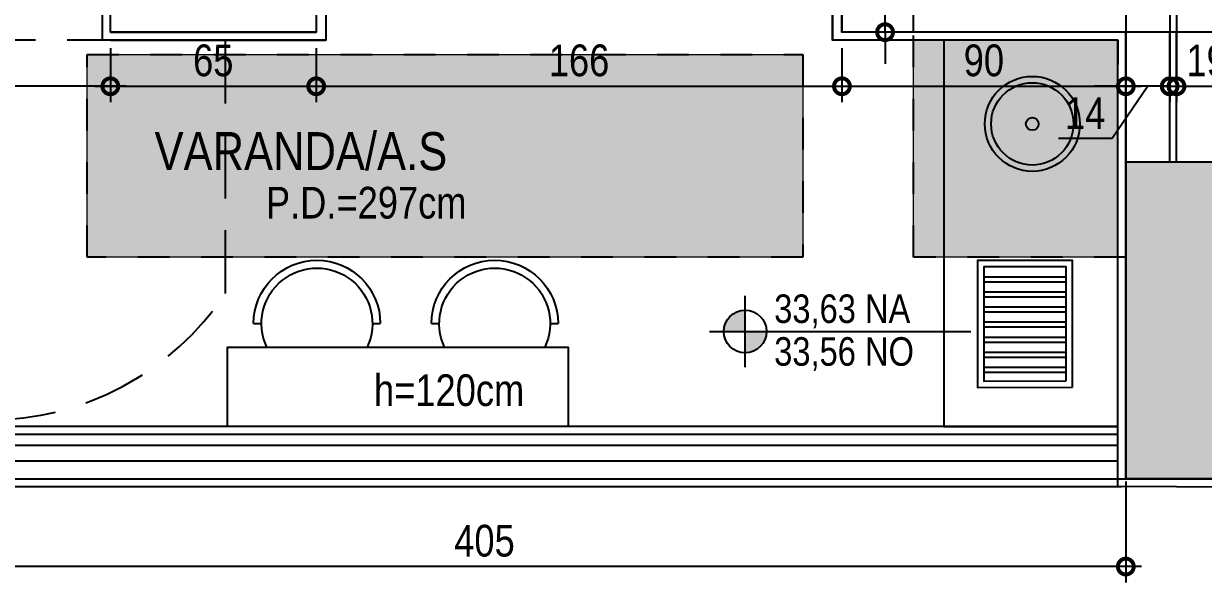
# Model space of a CAD drawing. Header units: metres. Extents: x -23 to 570, y -54 to 184.
# Drawn here: x -8.49 to -4.765, y -53.327 to -51.563 of the extents above; entities that cross this region are included whole.
import ezdxf
from ezdxf.enums import TextEntityAlignment as Align
from ezdxf.xclip import XClip

# ---------------------------------------------------------------- set-up
doc = ezdxf.new("R2010")
doc.units = ezdxf.units.M
doc.header["$XCLIPFRAME"] = 0
doc.header["$PDMODE"] = 35
doc.linetypes.add('DASHEDX2', pattern=[1.5, 1, -0.5])
doc.linetypes.add('PUC$0$DASHEDX2', pattern=[1.5, 1, -0.5])
for name, color, linetype in [('1', 232, 'DASHEDX2'), ('4', 2, 'Continuous'), ('ARQ-DIM', 2, 'Continuous'), ('ARQ-SIM', 1, 'Continuous'), ('ARQ-TXT', 2, 'Continuous'), ('PUC$0$ARQ-ALV ACAB', 4, 'Continuous'), ('PUC$0$ARQ-ALV OSSO', 5, 'Continuous'), ('PUC$0$ARQ-AUX', 7, 'Continuous'), ('PUC$0$ARQ-AUX2', 2, 'Continuous'), ('PUC$0$ARQ-MOB', 7, 'Continuous'), ('PUC$0$ARQ-PRJ', 7, 'PUC$0$DASHEDX2')]:
    doc.layers.add(name, color=color, linetype=linetype)
doc.layers.add('PUC$0$ARQ-FORRO', color=9, linetype='Continuous', lineweight=5)
doc.styles.add('Adesa', font='ARIALN.TTF')
doc.dimstyles.new('ADESA 1-0050', dxfattribs={"dimtxt": 0.1, "dimasz": 0.1, "dimexe": 0.05, "dimexo": 0.05, "dimgap": 0.03, "dimtad": 1, "dimdec": 1, "dimlfac": 100, "dimzin": 12, "dimtxsty": 'Adesa', "dimblk": 'DOTSMALL', "dimcen": 1, "dimdle": 0.05, "dimclrd": 1, "dimclre": 1, "dimclrt": 256, "dimazin": 3, "dimtm": 1e-09, "dimtfac": 1, "dimtdec": 1, "dimtmove": 1, "dimatfit": 0, "dimldrblk": 'DOTSMALL', "dimfxl": 0.8, "dimtvp": 2, "dimtolj": 1, "dimtzin": 0, "dimarcsym": 0})

# ---------------------------------------------------------------- blocks, each defined once
blk = doc.blocks.new('_DotSmall')
at = {"color": 0, "linetype": 'ByBlock', "const_width": 0.5}
blk.add_lwpolyline([(-0.0625, 0, 1), (0.0625, 0, 1)], format="xyb", close=True, dxfattribs=at)
blk = doc.blocks.new('*D715')
at = {"layer": 'ARQ-DIM', "color": 1, "lineweight": -2, "transparency": 16777216}
for p, q in [((-9.06, -52.98), (-9.06, -53.3273)), ((-5.01, -53.0088), (-5.01, -53.3273)), ((-4.96, -53.2773), (-9.11, -53.2773))]:
    blk.add_line(p, q, dxfattribs=at)
at = {"layer": 'Defpoints', "color": 0, "transparency": 16777216}
for p in [(-9.06, -52.93, 0), (-5.01, -52.9588, 0), (-9.06, -53.2773)]:
    blk.add_point(p, dxfattribs=at)
at = {"layer": 'ARQ-DIM', "color": 1, "lineweight": -2, "transparency": 16777216, "xscale": 0.1, "yscale": 0.1, "zscale": 0.1, "rotation": 180}
blk.add_blockref('_DotSmall', (-9.06, -53.2773), dxfattribs=at)
at = {"layer": 'ARQ-DIM', "color": 1, "lineweight": -2, "transparency": 16777216, "xscale": 0.1, "yscale": 0.1, "zscale": 0.1}
blk.add_blockref('_DotSmall', (-5.01, -53.2773), dxfattribs=at)
at = {"layer": 'ARQ-DIM', "transparency": 16777216, "insert": (-7.035, -53.1963), "char_height": 0.1, "attachment_point": 5, "style": 'Adesa'}
blk.add_mtext('\\A1;405', dxfattribs=at)
blk = doc.blocks.new('*D721')
at = {"layer": 'ARQ-DIM', "color": 1, "lineweight": -2, "transparency": 16777216}
for p, q in [((-8.2164, -51.64), (-8.2164, -51.8108)), ((-7.5664, -51.64), (-7.5664, -51.8108)), ((-8.2664, -51.7608), (-7.5164, -51.7608))]:
    blk.add_line(p, q, dxfattribs=at)
at = {"layer": 'Defpoints', "color": 0, "transparency": 16777216}
for p in [(-8.2164, -51.59, 0), (-7.5664, -51.59, 0), (-7.5664, -51.7608)]:
    blk.add_point(p, dxfattribs=at)
at = {"layer": 'ARQ-DIM', "color": 1, "lineweight": -2, "transparency": 16777216, "xscale": 0.1, "yscale": 0.1, "zscale": 0.1, "rotation": 180}
blk.add_blockref('_DotSmall', (-8.2164, -51.7608), dxfattribs=at)
at = {"layer": 'ARQ-DIM', "color": 1, "lineweight": -2, "transparency": 16777216, "xscale": 0.1, "yscale": 0.1, "zscale": 0.1}
blk.add_blockref('_DotSmall', (-7.5664, -51.7608), dxfattribs=at)
at = {"layer": 'ARQ-DIM', "transparency": 16777216, "insert": (-7.8914, -51.6797), "char_height": 0.1, "attachment_point": 5, "style": 'Adesa'}
blk.add_mtext('\\A1;65', dxfattribs=at)
blk = doc.blocks.new('*D722')
at = {"layer": 'ARQ-DIM', "color": 1, "lineweight": -2, "transparency": 16777216}
for p, q in [((-7.5664, -51.64), (-7.5664, -51.8108)), ((-5.9064, -51.64), (-5.9064, -51.8108)), ((-7.6164, -51.7608), (-5.8564, -51.7608))]:
    blk.add_line(p, q, dxfattribs=at)
at = {"layer": 'Defpoints', "color": 0, "transparency": 16777216}
for p in [(-7.5664, -51.59, 0), (-5.9064, -51.59, 0), (-5.9064, -51.7608)]:
    blk.add_point(p, dxfattribs=at)
at = {"layer": 'ARQ-DIM', "color": 1, "lineweight": -2, "transparency": 16777216, "xscale": 0.1, "yscale": 0.1, "zscale": 0.1, "rotation": 180}
blk.add_blockref('_DotSmall', (-7.5664, -51.7608), dxfattribs=at)
at = {"layer": 'ARQ-DIM', "color": 1, "lineweight": -2, "transparency": 16777216, "xscale": 0.1, "yscale": 0.1, "zscale": 0.1}
blk.add_blockref('_DotSmall', (-5.9064, -51.7608), dxfattribs=at)
at = {"layer": 'ARQ-DIM', "transparency": 16777216, "insert": (-6.7364, -51.6797), "char_height": 0.1, "attachment_point": 5, "style": 'Adesa'}
blk.add_mtext('\\A1;166', dxfattribs=at)
blk = doc.blocks.new('*D723')
at = {"layer": 'ARQ-DIM', "color": 1, "lineweight": -2, "transparency": 16777216}
for p, q in [((-5.9064, -51.64), (-5.9064, -51.8108)), ((-5.01, -51.64), (-5.01, -51.8108)), ((-5.9564, -51.7608), (-4.96, -51.7608))]:
    blk.add_line(p, q, dxfattribs=at)
at = {"layer": 'Defpoints', "color": 0, "transparency": 16777216}
for p in [(-5.9064, -51.59, 0), (-5.01, -51.59, 0), (-5.01, -51.7608)]:
    blk.add_point(p, dxfattribs=at)
at = {"layer": 'ARQ-DIM', "color": 1, "lineweight": -2, "transparency": 16777216, "xscale": 0.1, "yscale": 0.1, "zscale": 0.1, "rotation": 180}
blk.add_blockref('_DotSmall', (-5.9064, -51.7608), dxfattribs=at)
at = {"layer": 'ARQ-DIM', "color": 1, "lineweight": -2, "transparency": 16777216, "xscale": 0.1, "yscale": 0.1, "zscale": 0.1}
blk.add_blockref('_DotSmall', (-5.01, -51.7608), dxfattribs=at)
at = {"layer": 'ARQ-DIM', "transparency": 16777216, "insert": (-5.4582, -51.6797), "char_height": 0.1, "attachment_point": 5, "style": 'Adesa'}
blk.add_mtext('\\A1;90', dxfattribs=at)
blk = doc.blocks.new('*D724')
at = {"layer": 'ARQ-DIM', "color": 1, "lineweight": -2, "transparency": 16777216}
for p, q in [((-5.01, -51.6488), (-5.01, -51.8108)), ((-4.8715, -51.6488), (-4.8715, -51.8108)), ((-5.01, -51.7608), (-5.11, -51.7608)), ((-4.9408, -51.7608), (-5.0535, -51.9262)), ((-4.8715, -51.7608), (-5.01, -51.7608)), ((-4.8715, -51.7608), (-5.01, -51.7608)), ((-4.8715, -51.7608), (-4.7715, -51.7608)), ((-5.0535, -51.9262), (-5.223, -51.9262))]:
    blk.add_line(p, q, dxfattribs=at)
at = {"layer": 'Defpoints', "color": 0, "transparency": 16777216}
for p in [(-5.01, -51.5988, 0), (-4.8715, -51.5988, 0), (-5.01, -51.7608)]:
    blk.add_point(p, dxfattribs=at)
at = {"layer": 'ARQ-DIM', "color": 1, "lineweight": -2, "transparency": 16777216, "xscale": 0.1, "yscale": 0.1, "zscale": 0.1}
blk.add_blockref('_DotSmall', (-5.01, -51.7608), dxfattribs=at)
at = {"layer": 'ARQ-DIM', "color": 1, "lineweight": -2, "transparency": 16777216, "xscale": 0.1, "yscale": 0.1, "zscale": 0.1, "rotation": 180}
blk.add_blockref('_DotSmall', (-4.8715, -51.7608), dxfattribs=at)
at = {"layer": 'ARQ-DIM', "transparency": 16777216, "insert": (-5.1382, -51.846), "char_height": 0.1, "attachment_point": 5, "style": 'Adesa'}
blk.add_mtext('\\A1;14', dxfattribs=at)
blk = doc.blocks.new('*D725')
at = {"layer": 'ARQ-DIM', "color": 1, "lineweight": -2, "transparency": 16777216}
for p, q in [((-4.85, -51.6488), (-4.85, -51.8108)), ((-4.66, -51.6488), (-4.66, -51.8108)), ((-4.9, -51.7608), (-4.61, -51.7608))]:
    blk.add_line(p, q, dxfattribs=at)
at = {"layer": 'Defpoints', "color": 0, "transparency": 16777216}
for p in [(-4.85, -51.5988), (-4.66, -51.5988, 0), (-4.66, -51.7608)]:
    blk.add_point(p, dxfattribs=at)
at = {"layer": 'ARQ-DIM', "color": 1, "lineweight": -2, "transparency": 16777216, "xscale": 0.1, "yscale": 0.1, "zscale": 0.1, "rotation": 180}
blk.add_blockref('_DotSmall', (-4.85, -51.7608), dxfattribs=at)
at = {"layer": 'ARQ-DIM', "color": 1, "lineweight": -2, "transparency": 16777216, "xscale": 0.1, "yscale": 0.1, "zscale": 0.1}
blk.add_blockref('_DotSmall', (-4.66, -51.7608), dxfattribs=at)
at = {"layer": 'ARQ-DIM', "transparency": 16777216, "insert": (-4.755, -51.6797), "char_height": 0.1, "attachment_point": 5, "style": 'Adesa'}
blk.add_mtext('\\A1;19', dxfattribs=at)
blk = doc.blocks.new('*D727')
at = {"layer": 'ARQ-DIM', "color": 1, "lineweight": -2, "transparency": 16777216}
for p, q in [((-9.3964, -51.1813), (-9.3964, -51.8108)), ((-8.2164, -51.64), (-8.2164, -51.8108)), ((-8.1664, -51.7608), (-9.4464, -51.7608))]:
    blk.add_line(p, q, dxfattribs=at)
at = {"layer": 'Defpoints', "color": 0, "transparency": 16777216}
for p in [(-9.3964, -51.1313, 0), (-8.2164, -51.59, 0), (-9.3964, -51.7608)]:
    blk.add_point(p, dxfattribs=at)
at = {"layer": 'ARQ-DIM', "color": 1, "lineweight": -2, "transparency": 16777216, "xscale": 0.1, "yscale": 0.1, "zscale": 0.1, "rotation": 180}
blk.add_blockref('_DotSmall', (-9.3964, -51.7608), dxfattribs=at)
at = {"layer": 'ARQ-DIM', "color": 1, "lineweight": -2, "transparency": 16777216, "xscale": 0.1, "yscale": 0.1, "zscale": 0.1}
blk.add_blockref('_DotSmall', (-8.2164, -51.7608), dxfattribs=at)
at = {"layer": 'ARQ-DIM', "transparency": 16777216, "insert": (-8.8064, -51.6797), "char_height": 0.1, "attachment_point": 5, "style": 'Adesa'}
blk.add_mtext('\\A1;118', dxfattribs=at)
blk = doc.blocks.new('*D521')
at = {"layer": 'ARQ-DIM', "color": 1, "lineweight": -2, "transparency": 16777216}
for p, q in [((-5.9154, -51.4764), (-5.9154, -51.307)), ((-5.7702, -51.45), (-5.7702, -51.35)), ((-5.7702, -51.52), (-5.9154, -51.4764)), ((-5.6481, -51.45), (-5.8202, -51.45)), ((-5.7702, -51.59), (-5.7702, -51.45)), ((-5.7702, -51.59), (-5.7702, -51.45)), ((-5.6481, -51.59), (-5.8202, -51.59)), ((-5.7702, -51.59), (-5.7702, -51.69))]:
    blk.add_line(p, q, dxfattribs=at)
at = {"layer": 'Defpoints', "color": 0, "transparency": 16777216}
for p in [(-5.7702, -51.45), (-5.5981, -51.45, 0), (-5.5981, -51.59, 0)]:
    blk.add_point(p, dxfattribs=at)
at = {"layer": 'ARQ-DIM', "color": 1, "lineweight": -2, "transparency": 16777216, "xscale": 0.1, "yscale": 0.1, "zscale": 0.1}
for p, rotation in [((-5.7702, -51.45), 270), ((-5.7702, -51.59), 90)]:
    blk.add_blockref('_DotSmall', p, dxfattribs=dict(at, rotation=rotation))
at = {"layer": 'ARQ-DIM', "transparency": 16777216, "insert": (-5.9956, -51.3917), "char_height": 0.1, "attachment_point": 5, "rotation": 90, "style": 'Adesa'}
blk.add_mtext('\\A1;14', dxfattribs=at)
blk = doc.blocks.new('NipAcOs')
at = {"layer": 'ARQ-SIM'}
h = blk.add_hatch(color=256, dxfattribs=at)
h.dxf.hatch_style = 1
h.paths.add_polyline_path([(0, 0.15, 0.414214), (-0.15, 0), (0, 0)])
h.paths.add_polyline_path([(0.15, 0), (0, 0), (0, -0.15, 0.414214)])
for p, q in [((0, -0.25), (0, 0.25)), ((-0.25, 0), (0.15, 0)), ((0.15, 0), (1.5834, 0))]:
    blk.add_line(p, q, dxfattribs=at)
blk.add_circle((0, 0), 0.15, dxfattribs=at)
at = {"style": 'Adesa'}
for p in [(0.204, 0.06), (0.204, -0.24)]:
    blk.add_attdef('000,00', p, '', height=0.2, dxfattribs=at)
blk = doc.blocks.new('PUC$0$pl apto tipo 4 puc')
at = {"layer": 'PUC$0$ARQ-ALV ACAB'}
for p, q in [((9.0318, 3.0262, 0), (5.0252, 3.0262)), ((5.0368, 2.8362, 0), (9.0318, 2.8362, 0))]:
    blk.add_line(p, q, dxfattribs=at)
blk.add_lwpolyline([(4.6663, 3.0274), (5.0368, 3.0262), (5.0368, 1.6162), (5.9381, 1.6162), (5.9381, 1.4462), (5.0168, 1.4459), (5.0168, 0.0059), (3.0556, 0.0062), (3.0556, -0.0782), (2.9056, -0.0782), (2.9056, 0.1562), (4.8668, 0.1559)], dxfattribs=at)
blk.add_lwpolyline([(8.2431, 0.9362), (8.2981, 0.9362), (8.2981, 0.7662), (8.2231, 0.7662), (8.2231, -0.1638), (8.0731, -0.1638), (8.0731, 1.4462), (7.5381, 1.4462), (7.5381, 1.6162), (8.2431, 1.6162)], close=True, dxfattribs=at)
at = {"layer": 'PUC$0$ARQ-ALV OSSO'}
for points in [[(4.6613, 3.0012), (5.0118, 3.0012), (5.0118, 1.5912), (5.0118, 1.5912), (5.9081, 1.5912), (5.9081, 1.4512), (5.0118, 1.4509), (5.0118, 0.0109), (3.0506, 0.0112), (3.0506, -0.0732), (2.9106, -0.0732), (2.9106, 0.1512), (4.8718, 0.1509)], [(4.8518, 2.0012), (4.8518, 1.5912)], [(4.8733, 2.0012), (4.8733, 1.5912)], [(4.6618, 1.5912), (5.0118, 1.5912)]]:
    blk.add_lwpolyline(points, dxfattribs=at)
blk.add_lwpolyline([(8.2181, 0.9112), (8.2681, 0.9112), (8.2681, 0.7712), (8.2181, 0.7712), (8.2181, -0.1588), (8.0781, -0.1588), (8.0781, 1.4512), (7.5681, 1.4512), (7.5681, 1.5912), (8.2181, 1.5912)], close=True, dxfattribs=at)
at = {"layer": 'PUC$0$ARQ-AUX', "elevation": 0}
for points in [[(9.0318, 3.0012), (5.0368, 3.0012)], [(5.0368, 2.8612), (9.0318, 2.8612)]]:
    blk.add_lwpolyline(points, dxfattribs=at)
at = {"layer": 'PUC$0$ARQ-AUX2', "elevation": 0}
for points in [[(5.0368, 2.9462), (9.0318, 2.9462)], [(5.0368, 2.8962), (9.0318, 2.8962)]]:
    blk.add_lwpolyline(points, dxfattribs=at)
blk = doc.blocks.new('PUC$0$BCO')
at = {"layer": 'PUC$0$ARQ-MOB'}
blk.add_line((-0.1581, 0), (0.1581, 0), dxfattribs=at)
for points in [[(-0.2, -0.075), (-0.175, -0.075)], [(0.175, -0.075), (0.2, -0.075)]]:
    blk.add_lwpolyline(points, dxfattribs=at)
for radius, start, end in [(0.175, 154.6231, 25.3769), (0.2, 180, 0)]:
    blk.add_arc((0, -0.075), radius, start, end, dxfattribs=at)
blk = doc.blocks.new('PUC$0$layout pcd puc 2')
at = {"layer": 'PUC$0$ARQ-MOB'}
h = blk.add_hatch(dxfattribs=at)
h.set_pattern_fill('ANSI32', color=256, scale=0.005, angle=405)
h.set_pattern_definition([(360, (-186.07381, 21.456633), (2e-17, 0.047625), []), (360, (-186.057933, 21.44076), (2e-17, 0.047625), [])])
h.paths.add_polyline_path([(-0.8051, 0.1637), (-0.8051, 0.5237), (-0.5451, 0.5237), (-0.5452, 0.1636)])
blk.add_lwpolyline([(-0.38, 1.24), (-0.93, 1.24), (-0.93, 0.02), (-0.3801, 0.02)], close=True, dxfattribs=at)
at = {"layer": 'PUC$0$ARQ-MOB', "elevation": 0}
for points in [[(-0.5234, 0.1437), (-0.5234, 0.5437), (-0.8234, 0.5437), (-0.8234, 0.1436)], [(-0.5434, 0.1637), (-0.5434, 0.5237), (-0.8034, 0.5237), (-0.8034, 0.1636)], [(-3.1919, 0.02), (-3.1919, 0.27), (-2.1163, 0.27), (-2.1163, 0.02)]]:
    blk.add_lwpolyline(points, close=True, dxfattribs=at)
at = {"layer": 'PUC$0$ARQ-MOB'}
for radius in [0.15, 0.13, 0.02]:
    blk.add_circle((-0.6503, 0.9755, 0), radius, dxfattribs=at)
at = {"layer": 'PUC$0$ARQ-MOB', "xscale": -1, "rotation": 180}
for p in [(-2.909, 0.27, 0), (-2.3477, 0.27, 0)]:
    blk.add_blockref('PUC$0$BCO', p, dxfattribs=at)
blk = doc.blocks.new('PUC$0$pl forro pcd 2')
at = {"layer": 'PUC$0$ARQ-FORRO'}
h = blk.add_hatch(color=256, dxfattribs=at)
h.dxf.hatch_style = 1
h.paths.add_polyline_path([(-5.6799, -51.6143), (-5.035, -51.6143), (-5.035, -52.3), (-5.6799, -52.3)])
h.paths.add_polyline_path([(-8.2899, -51.6608), (-6.0299, -51.6608), (-6.0299, -52.3), (-8.2899, -52.3)])
h.paths.add_polyline_path([(-9.3713, -50.9342), (-8.6399, -50.9342), (-8.6399, -52.3), (-9.1, -52.3), (-9.1, -52.8343), (-10.005, -52.8343), (-10.005, -51.2143), (-9.3714, -51.2143)])
h.paths.add_polyline_path([(-9.705, -51.9343), (-9.955, -51.9343), (-9.955, -52.2343), (-9.705, -52.2343)], flags=16)
for points in [[(-5.6799, -51.6143), (-5.035, -51.6143), (-5.035, -52.3), (-5.6799, -52.3)], [(-8.2899, -51.6608), (-6.0299, -51.6608), (-6.0299, -52.3), (-8.2899, -52.3)]]:
    blk.add_lwpolyline(points, close=True, dxfattribs=at)
blk = doc.blocks.new('PUC')
at = {"layer": 'PUC$0$ARQ-ALV ACAB', "elevation": 0}
for points in [[(-7.5364, -51.445), (-7.5364, -51.615)], [(-5.9364, -51.445), (-5.9364, -51.615)], [(-8.2164, -51.615), (-7.5364, -51.615)], [(-5.035, -51.615), (-5.9364, -51.615)], [(-5.035, -51.615), (-5.035, -51.6921)]]:
    blk.add_lwpolyline(points, dxfattribs=at)
at = {"layer": 'PUC$0$ARQ-ALV OSSO'}
for p, q in [((-4.8715, -50.4884), (-4.8715, -51.7133)), ((-4.85, -50.4884), (-4.85, -51.7133))]:
    blk.add_line(p, q, dxfattribs=at)
for points in [[(-7.5664, -51.45), (-7.5664, -51.59)], [(-5.9064, -51.45), (-5.9064, -51.59)]]:
    blk.add_lwpolyline(points, dxfattribs=at)
at = {"layer": 'PUC$0$ARQ-ALV OSSO', "elevation": 0}
for points in [[(-8.2164, -51.59), (-7.5664, -51.59)], [(-5.01, -51.59), (-5.9064, -51.59)], [(-5.01, -51.59), (-5.01, -52)]]:
    blk.add_lwpolyline(points, dxfattribs=at)
at = {"layer": 'PUC$0$ARQ-PRJ', "ltscale": 0.2, "elevation": 0}
blk.add_lwpolyline([(-7.8528, -52.415), (-7.8528, -51.615), (-9.3528, -51.615), (-9.3528, -52.415, 0.533333)], format="xyb", close=True, dxfattribs=at)
at = {"layer": 'PUC$0$ARQ-ALV OSSO', "color": 6, "rotation": 180}
blk.add_blockref('PUC$0$pl apto tipo 4 puc', (0.0018, -49.9988, 0), dxfattribs=at)
at = {"layer": 'PUC$0$ARQ-FORRO'}
blk.add_blockref('PUC$0$pl forro pcd 2', (0, 0), dxfattribs=at)
at = {"layer": 'PUC$0$ARQ-MOB'}
blk.add_blockref('PUC$0$layout pcd puc 2', (-4.655, -52.855, 0), dxfattribs=at)
blk = doc.blocks.new('est-lo-07-6sb-r00')
at = {"layer": '4'}
h = blk.add_hatch(color=8, dxfattribs=at)
h.dxf.hatch_style = 1
h.paths.add_polyline_path([(213.004314, 592.98646), (232.004314, 592.98646), (232.004314, 743.98646), (213.004314, 743.98646)], flags=17)
h.paths.add_polyline_path([(517.003016, 942.98646), (353.003016, 942.98646), (353.003016, 923.986062), (498.003016, 923.986062), (498.003016, 465.008359), (498.003039, 465.008359), (498.003039, 450.008359), (498.003039, 395.98646), (517.003016, 395.98646)])
h.paths.add_polyline_path([(3672.003309, 253.001099), (3672.003309, 388.001099), (3637.003309, 388.001099), (3637.003309, 253.001099)])
h.paths.add_polyline_path([(3637.003309, 942.98646), (3637.003194, 872.98646), (3653.003309, 872.98646), (3653.003309, 599.001099), (3637.003309, 599.001099), (3637.003309, 539.001099), (3672.003309, 539.001099), (3672.003309, 942.98646)])
h.paths.add_polyline_path([(3672.003424, 102.001099), (3637.003309, 102.001099), (3637.003309, 42.001099), (3653.003307, 42.001099), (3653.003307, -229.998901), (3637.003309, -229.998901), (3637.003309, -299.998901), (3672.003424, -299.998901)])
h.paths.add_polyline_path([(3075.003309, -299.999844), (3110.003309, -299.999844), (3110.003309, -199.999844), (3075.003309, -199.999844)])
h.paths.add_polyline_path([(3075.003309, 270.500177), (3110.003309, 270.500177), (3110.003309, 370.500177), (3075.003309, 370.500177)])
h.paths.add_polyline_path([(520.003309, 942.98646), (520.003309, 395.98646), (555.003309, 395.98646), (555.003309, 451.98646), (539.003309, 451.98646), (539.003309, 872.98646), (555.003309, 872.98646), (555.003309, 942.98646)])
h.paths.add_polyline_path([(-2102.995138, 253.000177), (-2102.995138, 388.000177), (-2137.995138, 388.000177), (-2137.995138, 253.000177)])
h.paths.add_polyline_path([(-2137.995138, 101.999935), (-2137.995138, -299.999844), (-2102.995138, -299.999844), (-2102.995138, -229.999844), (-2118.995138, -229.999844), (-2118.995138, 41.999935), (-2102.995138, 41.999935), (-2102.995138, 101.999935)])
h.paths.add_polyline_path([(-2137.995141, 942.98646), (-2137.995141, 538.988972), (-2102.995141, 538.988972), (-2102.995141, 598.988972), (-2118.995141, 598.988972), (-2118.995141, 872.98646), (-2102.995141, 872.98646), (-2102.995141, 942.98646)])
h.paths.add_polyline_path([(520.003309, 245.003526), (520.003309, -299.999844), (555.003309, -299.999844), (555.003309, -229.999844), (539.003309, -229.999844), (539.003309, 185.003526), (555.003309, 185.003526), (555.003309, 245.003526)])
h.paths.add_polyline_path([(-34.995574, 942.98646), (-34.995574, 872.98646), (-18.995574, 872.98646), (-18.995574, 455.98646), (-34.995574, 455.98646), (-34.995574, 395.98646), (232.004426, 395.98646), (232.004426, 481.98646), (213.004426, 481.98646), (213.004426, 414.98646), (0.004426, 414.98646), (0.004426, 923.98646), (213.004426, 923.98646), (213.004426, 854.98646), (232.004426, 854.98646), (232.004426, 923.98646), (252.004426, 923.98646), (252.004426, 942.98646)])
h.paths.add_polyline_path([(3075.003309, 842.98646), (3110.003309, 842.98646), (3110.003309, 942.98646), (3075.003309, 942.98646)])
h.paths.add_polyline_path([(2530.003309, -299.999844), (2570.003309, -299.999844), (2570.003309, -199.999844), (2530.003309, -199.999844)])
h.paths.add_polyline_path([(2530.003309, 145.003526), (2570.003309, 145.003526), (2570.003309, 245.003526), (2530.003309, 245.003526)])
h.paths.add_polyline_path([(2530.003309, 395.98646), (2570.003309, 395.98646), (2570.003309, 495.98646), (2530.003309, 495.98646)])
h.paths.add_polyline_path([(2530.003309, 842.98646), (2570.003309, 842.98646), (2570.003309, 942.98646), (2530.003309, 942.98646)])
h.paths.add_polyline_path([(1995.003309, -299.999844), (2030.003309, -299.999844), (2030.003309, -199.999844), (1995.003309, -199.999844)])
h.paths.add_polyline_path([(1995.003309, 145.003526), (2030.003309, 145.003526), (2030.003309, 245.003526), (1995.003309, 245.003526)])
h.paths.add_polyline_path([(1995.003309, 395.98646), (2030.003309, 395.98646), (2030.003309, 495.98646), (1995.003309, 495.98646)])
h.paths.add_polyline_path([(1995.003309, 842.98646), (2030.003309, 842.98646), (2030.003309, 942.98646), (1995.003309, 942.98646)])
h.paths.add_polyline_path([(1460.003309, -299.999844), (1495.003309, -299.999844), (1495.003309, -199.999844), (1460.003309, -199.999844)])
h.paths.add_polyline_path([(1460.003309, 145.003526), (1495.003309, 145.003526), (1495.003309, 245.003526), (1460.003309, 245.003526)])
h.paths.add_polyline_path([(1460.176641, 395.98646), (1495.176641, 395.98646), (1495.176641, 495.98646), (1460.176641, 495.98646)])
h.paths.add_polyline_path([(1460.003309, 842.98646), (1495.003309, 842.98646), (1495.003309, 942.98646), (1460.003309, 942.98646)])
h.paths.add_polyline_path([(925.003309, -299.999844), (960.003309, -299.999844), (960.003309, -199.999844), (925.003309, -199.999844)])
h.paths.add_polyline_path([(925.003309, 145.003526), (960.003309, 145.003526), (960.003309, 245.003526), (925.003309, 245.003526)])
h.paths.add_polyline_path([(925.003309, 395.98646), (960.003309, 395.98646), (960.003309, 495.98646), (925.003309, 495.98646)])
h.paths.add_polyline_path([(925.003309, 842.98646), (960.003309, 842.98646), (960.003309, 942.98646), (925.003309, 942.98646)])
h.paths.add_polyline_path([(-1582.999721, -299.999844), (-1547.999721, -299.999844), (-1547.999721, -199.999844), (-1582.999721, -199.999844)])
h.paths.add_polyline_path([(-500.999721, -299.999844), (-465.999721, -299.999844), (-465.999721, -199.999844), (-500.999721, -199.999844)])
h.paths.add_polyline_path([(-1042.999721, -299.999844), (-1002.999721, -299.999844), (-1002.999721, -199.999844), (-1042.999721, -199.999844)])
h.paths.add_polyline_path([(-500.999721, 145.003526), (-465.999721, 145.003526), (-465.999721, 245.003526), (-500.999721, 245.003526)])
h.paths.add_polyline_path([(-1042.999721, 145.003526), (-1002.999721, 145.003526), (-1002.999721, 245.003526), (-1042.999721, 245.003526)])
h.paths.add_polyline_path([(-500.999721, 395.98646), (-465.999721, 395.98646), (-465.999721, 495.98646), (-500.999721, 495.98646)])
h.paths.add_polyline_path([(-1042.999721, 395.98646), (-1002.999721, 395.98646), (-1002.999721, 495.98646), (-1042.999721, 495.98646)])
h.paths.add_polyline_path([(-1582.999721, 270.500177), (-1547.999721, 270.500177), (-1547.999721, 370.500177), (-1582.999721, 370.500177)])
h.paths.add_polyline_path([(-500.999721, 842.98646), (-465.999721, 842.98646), (-465.999721, 942.98646), (-500.999721, 942.98646)])
h.paths.add_polyline_path([(-1042.999721, 842.98646), (-1002.999721, 842.98646), (-1002.999721, 942.98646), (-1042.999721, 942.98646)])
h.paths.add_polyline_path([(-1582.999721, 842.98646), (-1547.999721, 842.98646), (-1547.999721, 942.98646), (-1582.999721, 942.98646)])
h.paths.add_polyline_path([(-35, 245.003526), (-35, 185.003526), (-19, 185.003526), (-19, -230), (-35, -230), (-35, -300), (517, -300), (517, 245), (498, 245), (498, -281), (0, -281), (0, -19), (255, -19), (255, 245.003526), (178.5, 245.003526), (178.5, 226.003526), (236, 226.003526), (236, 0), (0, 0), (0, 226.003526), (57.5, 226.003526), (57.5, 245.003526)])
at = {"layer": '1'}
for points in [[(-567.98997, -158.57595), (-567.98997, 165.003526)], [(-500.999721, 149), (-500.999721, -199.999844)], [(-567.98997, -229.999844), (-567.98997, -158.57595)], [(-828.988871, -229.999844), (-828.988871, -166.078564)], [(-828.988871, -166.078564), (-602.98997, -166.078564)], [(-602.98997, -166.078564), (-602.98997, -229.999844)], [(-602.98997, -229.999844), (-828.988871, -229.999844)], [(-500.999721, -229.999844), (-567.98997, -229.999844)], [(-1002.999721, -299.999844), (-845.375723, -299.999844)], [(-845.375723, -299.999844), (-584.376971, -299.999844)], [(-584.376971, -299.999844), (-500.999721, -299.999844)]]:
    blk.add_lwpolyline(points, dxfattribs=at)
at = {"layer": '4', "linetype": 'Continuous'}
blk.add_lwpolyline([(-500.999721, -299.999844), (-465.999721, -299.999844), (-465.999721, -199.999844), (-500.999721, -199.999844), (-500.999721, -299.999844)], dxfattribs=at)

msp = doc.modelspace()

# ---------------------------------------------------------------- block references
msp.add_blockref('PUC', (0, 0))
at = {"linetype": 'Continuous'}
ref = msp.add_blockref('est-lo-07-6sb-r00', (0, -50), dxfattribs=dict(at, xscale=0.01, yscale=0.01, zscale=0.01))
XClip(ref).set_block_clipping_path([(-2376.9387453747, -332.406408919), (3843.2300762764, 424.4148867243)])
at = {"layer": 'ARQ-SIM'}
ref = msp.add_blockref('NipAcOs', (-6.2121, -52.5351), dxfattribs=dict(at, xscale=0.45, yscale=0.45, zscale=0.45))
ref.add_attrib('000,00', '33,56 NO', (-6.1203, -52.6431), dxfattribs={"layer": '0', "color": 2, "height": 0.09, "style": 'Adesa'})
ref.add_attrib('000,00', '33,63 NA', (-6.1203, -52.5081), dxfattribs={"layer": '0', "color": 2, "height": 0.09, "style": 'Adesa'})

# ---------------------------------------------------------------- texts
at = {"layer": 'ARQ-TXT', "style": 'Adesa'}
for s, height, p in [('VARANDA/A.S', 0.12, (-7.6147, -51.9632, 0)), ('P.D.=297cm', 0.1, (-7.4085, -52.1283, 0)), ('h=120cm', 0.1, (-7.1467, -52.7184, 0))]:
    msp.add_text(s, height=height, dxfattribs=at).set_placement(p, align=Align.MIDDLE)

# ---------------------------------------------------------------- dimensions: what is measured, and where the dimension line sits
at = {"layer": 'ARQ-DIM'}
for base, p1, p2, picture, middle in [((-9.3964, -51.7608), (-8.2164, -51.59, 0), (-9.3964, -51.1313, 0), '*D727', (-8.8064, -51.6797)), ((-5.01, -51.7608, 0), (-5.9064, -51.59, 0), (-5.01, -51.59, 0), '*D723', (-5.4582, -51.6797, 0))]:
    dim = msp.add_linear_dim(base=base, p1=p1, p2=p2, dimstyle='ADESA 1-0050', override={"dimdec": 0}, dxfattribs=at)
    dim.commit()
    dim.dimension.update_dxf_attribs({"geometry": picture, "text_midpoint": middle})
dim = msp.add_linear_dim(base=(-5.7702, -51.45), p1=(-5.5981, -51.59, 0), p2=(-5.5981, -51.45, 0), angle=270, dimstyle='ADESA 1-0050', dxfattribs=at)
dim.commit()
dim.dimension.update_dxf_attribs({"geometry": '*D521', "text_midpoint": (-5.9956, -51.4464)})
for base, p1, p2, picture, middle in [((-7.5664, -51.7608, 0), (-8.2164, -51.59, 0), (-7.5664, -51.59, 0), '*D721', (-7.8914, -51.6797, 0)), ((-5.9064, -51.7608, 0), (-7.5664, -51.59, 0), (-5.9064, -51.59, 0), '*D722', (-6.7364, -51.6797, 0)), ((-4.66, -51.7608, 0), (-4.85, -51.5988, 0), (-4.66, -51.5988, 0), '*D725', (-4.755, -51.6797, 0))]:
    dim = msp.add_linear_dim(base=base, p1=p1, p2=p2, dimstyle='ADESA 1-0050', dxfattribs=at)
    dim.commit()
    dim.dimension.update_dxf_attribs({"geometry": picture, "text_midpoint": middle})
dim = msp.add_linear_dim(base=(-5.01, -51.7608), p1=(-4.8715, -51.5988, 0), p2=(-5.01, -51.5988, 0), dimstyle='ADESA 1-0050', override={"dimdec": 0}, dxfattribs=at)
dim.commit()
dim.dimension.update_dxf_attribs({"geometry": '*D724', "text_midpoint": (-5.0835, -51.9262), "dimtype": 160})
dim = msp.add_linear_dim(base=(-9.06, -53.2773), p1=(-5.01, -52.9588, 0), p2=(-9.06, -52.93, 0), angle=180, dimstyle='ADESA 1-0050', override={"dimdec": 0}, dxfattribs=at)
dim.commit()
dim.dimension.update_dxf_attribs({"geometry": '*D715', "text_midpoint": (-7.035, -53.1963)})

doc.saveas('drawing.dxf')
